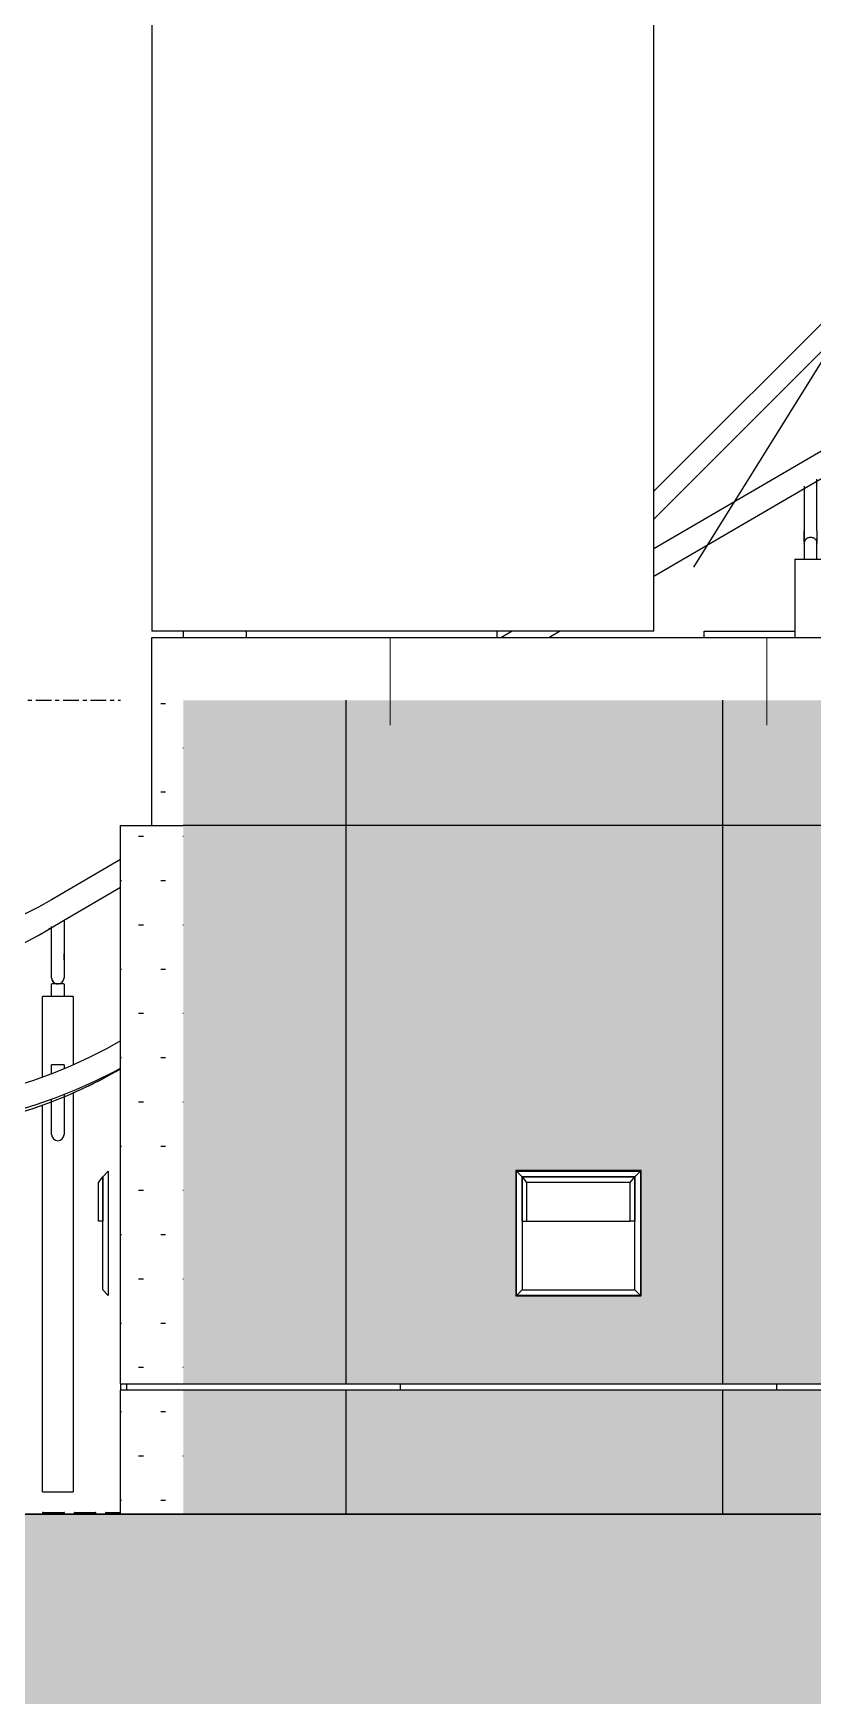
# Model space of a CAD drawing. Header units: millimetres. Extents: x 652937 to 1670132, y 1473552 to 2851037.
# Drawn here: x 815441 to 816684, y 1512933 to 1515584 of the extents above; entities that cross this region are included whole.
import ezdxf
from ezdxf.xclip import XClip

# ---------------------------------------------------------------- set-up
doc = ezdxf.new("R2010")
doc.units = ezdxf.units.MM
doc.header["$XCLIPFRAME"] = 0
for name, pattern in [('DPA_Hidden 100', [600, 400, -200]), ('TA_GL_005.00000', [13.75, 5, -1.25, 1.25, -1.25, 5]), ('XKITLINE00', [0]), ('XKITLINE02', [4, 2, -2])]:
    doc.linetypes.add(name, pattern=pattern)
doc.layers.get('Defpoints').update_dxf_attribs({"color": 255})
for name, color, linetype in [('000 - 0_HIDE_OBJ_FRAMING_DEF_SUB_1', 1, 'Continuous'), ('000 - 0_HIDE_OBJ_FRAMING_DEF_SUB_2', 1, 'Continuous'), ('000 - 0_SYM_DWG_GRIDLINE_MAIN_COLOR_251', 251, 'Continuous')]:
    doc.layers.add(name, color=color, linetype=linetype)
doc.layers.add('A-230-M_FLOOR', color=2, linetype='Continuous', lineweight=25)
doc.layers.add('Part', color=2, linetype='Continuous', lineweight=0)
doc.styles.add('TA', font='', dxfattribs={"height": 4.5})
doc.styles.get('TA').set_extended_font_data('Cordia New')
pattern_1 = [(0, (12873.17, 0), (35.282, 70.564), [7.823, -62.741])]
pattern_2 = [(90, (9540, 101150), (-600, 4e-14), [])]

# ---------------------------------------------------------------- blocks, each defined once
blk = doc.blocks.new('*U6164')
at = {"layer": '000 - 0_SYM_DWG_GRIDLINE_MAIN_COLOR_251', "linetype": 'ByBlock', "ltscale": 5}
blk.add_line((200, 0), (-30071, 0), dxfattribs=at)
at = {"style": 'TA', "flags": 1}
blk.add_attdef('LOCATION', (6, -6), '', height=4.5, rotation=270, dxfattribs=at)
blk = doc.blocks.new('W-1-PP18-ST_ENT3_REV02_20260413-044638_PP18_ENT3_ELE2-DIMS-2')
at = {"color": 6, "linetype": 'TA_GL_005.00000', "rotation": 180}
for p in [(-7244, 102450), (-7244, 100920)]:
    blk.add_blockref('*U6164', p, dxfattribs=at)
blk = doc.blocks.new('W-1-PP18-ST_ENT3_REV02_20260413-214324_PP18_ENT3_SE_ELE4-1')
at = {"layer": 'A-230-M_FLOOR', "color": 4, "lineweight": 9}
blk.add_lwpolyline([(-6490, 102450), (-6490, 105881), (-6890, 105881), (-6890, 102450)], dxfattribs=at)
at = {"layer": 'A-230-M_FLOOR', "color": 3, "lineweight": 9}
blk.add_lwpolyline([(-6890, 97770), (-6890, 102450), (4915, 102450), (4915, 103500), (20210, 103500)], dxfattribs=at)
blk = doc.blocks.new('*A40024526')
at = {"layer": 'Part', "linetype": 'XKITLINE00', "lineweight": 0}
blk.add_line((49.747408, -124.470099), (-20.905117, -124.470099), dxfattribs=at)
blk = doc.blocks.new('*A40104534')
at = {"layer": 'Part', "linetype": 'XKITLINE00', "lineweight": 0}
for p, q in [((-19.995338, -131.220099), (9.979665, -128.970099)), ((9.979665, -129.970099), (-19.995338, -132.220099)), ((-19.995338, -132.220099), (-19.995338, -131.220099))]:
    blk.add_line(p, q, dxfattribs=at)
at = {"layer": 'Part', "linetype": 'XKITLINE02', "lineweight": 0}
for p, q in [((9.980083, -128.970099), (-19.994919, -131.220099)), ((9.980083, -129.970099), (-19.994919, -132.220099)), ((-19.994919, -131.220099), (-19.995338, -131.220099)), ((-19.994919, -131.220099), (-19.994919, -132.220099))]:
    blk.add_line(p, q, dxfattribs=at)
blk = doc.blocks.new('*A40254549')
at = {"layer": 'Part', "linetype": 'XKITLINE02', "lineweight": 0}
for p, q in [((-20.905117, -130.763234), (-11.495101, -125.470099)), ((-18.812606, -127.595099), (-18.812268, -127.595099)), ((-17.312607, -127.595099), (-18.812606, -127.595099)), ((-18.812606, -127.595099), (-18.812606, -128.438849)), ((-20.312606, -128.438849), (-20.312268, -128.438849)), ((-18.812606, -128.438849), (-20.312606, -128.438849)), ((-20.312606, -128.438849), (-20.312606, -129.282599)), ((-18.812606, -128.438849), (-18.812268, -128.438849)), ((-20.312606, -129.282599), (-20.905117, -129.282599)), ((-20.312606, -129.282599), (-20.312268, -129.282599))]:
    blk.add_line(p, q, dxfattribs=at)
blk = doc.blocks.new('*A40854609')
at = {"layer": 'Part', "linetype": 'XKITLINE00', "lineweight": 0}
for p, q in [((-20.905117, -131.220099), (-20.894919, -131.220099)), ((-20.895338, -132.470021), (-20.895338, -131.220099)), ((-20.894919, -132.470021), (-20.894919, -131.220099)), ((-20.895338, -132.470021), (-19.995338, -132.470021)), ((-19.995338, -132.470021), (-19.995338, -133.220099)), ((-20.905117, -133.220099), (-19.995338, -133.220099))]:
    blk.add_line(p, q, dxfattribs=at)
at = {"layer": 'Part', "linetype": 'XKITLINE02', "lineweight": 0}
for p, q in [((-19.994919, -132.470021), (-19.995338, -132.470021)), ((-19.995338, -132.470021), (-19.994919, -132.470021)), ((-19.994919, -132.470021), (-19.994919, -133.220099)), ((-19.994919, -133.220099), (-19.995338, -133.220099))]:
    blk.add_line(p, q, dxfattribs=at)
blk = doc.blocks.new('*A40864610')
at = {"layer": 'Part', "linetype": 'XKITLINE00', "lineweight": 0}
for p, q in [((-19.995338, -133.470099), (-19.995338, -131.220099)), ((-19.995338, -131.220099), (-18.495338, -131.220099)), ((-18.495338, -133.470099), (-18.495338, -131.220099)), ((-18.494919, -133.470099), (-18.494919, -132.107474)), ((-18.495338, -133.470099), (-19.995338, -133.470099)), ((-18.494919, -133.470099), (-18.495338, -133.470099))]:
    blk.add_line(p, q, dxfattribs=at)
at = {"layer": 'Part', "linetype": 'XKITLINE02', "lineweight": 0}
for p, q in [((-19.994919, -133.470099), (-19.994919, -131.220099)), ((-18.495338, -131.220099), (-18.494919, -131.220099)), ((-18.494919, -132.107474), (-18.494919, -131.220099)), ((-18.495338, -133.470099), (-18.494919, -133.470099))]:
    blk.add_line(p, q, dxfattribs=at)
blk = doc.blocks.new('*A40874611')
at = {"layer": 'Part', "linetype": 'XKITLINE00', "lineweight": 0}
for p, q in [((-20.902952, -124.470099), (-20.902952, -108.220099)), ((-20.902702, -124.470099), (-20.902702, -108.220099))]:
    blk.add_line(p, q, dxfattribs=at)
at = {"layer": 'Part', "linetype": 'XKITLINE02', "lineweight": 0}
for p, q in [((-20.905117, -124.470099), (-20.902702, -124.470099)), ((-20.902952, -124.470099), (-20.905117, -124.470099)), ((-20.902702, -124.470099), (-20.902952, -124.470099))]:
    blk.add_line(p, q, dxfattribs=at)
blk = doc.blocks.new('W-1-PP18-ST_ENT3_REV02_20260413-214457_PP18_ENT3_SE_ELE4-2')
at = {"lineweight": 0, "xscale": 200, "yscale": 200, "zscale": 200}
for name in ['*A40874611', '*A40024526', '*A40254549', '*A40104534', '*A40854609', '*A40864610']:
    blk.add_blockref(name, (-2309.3778, 127344.0198), dxfattribs=at)
blk = doc.blocks.new('Entrance Portal Rugby shape_Rolling shutter800 Corner - Entrance Portal Rugby shape_Rolling shutter800 Corner-17485659-ENT 3 ELE-4 Sheet')
at = {"layer": '000 - 0_HIDE_OBJ_FRAMING_DEF_SUB_1'}
for p, q in [((174908.5, 105550), (174908.5, 102560)), ((175708.5, 102560), (175708.5, 105550)), ((174910.5, 102560), (174908.5, 102560)), ((175706.4, 102560), (174910.5, 102560)), ((175708.5, 102560), (175706.4, 102560))]:
    blk.add_line(p, q, dxfattribs=at)
blk = doc.blocks.new('DPA_LIGHTING_WALL MOUNT_WLL711_A - PASITO_Asymmetrical 150_x90_-23669884-ENT 3 ELE-4 Sheet')
at = {"layer": '000 - 0_HIDE_OBJ_FRAMING_DEF_SUB_1'}
for p, q in [((178088.5, 101700), (177888.5, 101700)), ((177888.5, 101700), (177888.5, 101500)), ((177889.5, 101501), (177889.5, 101699)), ((177898.5, 101690), (177889.5, 101699)), ((177889.5, 101699), (178087.5, 101699)), ((177898.5, 101690), (177898.5, 101510)), ((178078.5, 101690), (177898.5, 101690)), ((177898.5, 101690), (178078.5, 101690)), ((177898.5, 101690), (177905.6, 101681)), ((177898.5, 101619.5), (177898.5, 101690)), ((178070.6, 101681), (178078.5, 101690)), ((178087.5, 101699), (178078.5, 101690)), ((178078.5, 101510), (178078.5, 101690)), ((178078.5, 101690), (178078.5, 101619.5)), ((178087.5, 101699), (178087.5, 101501)), ((178088.5, 101500), (178088.5, 101700)), ((178070.6, 101681), (177905.6, 101681)), ((177905.6, 101681), (177905.6, 101619.4)), ((178070.6, 101619.4), (178070.6, 101681)), ((177898.5, 101619.5), (177905.6, 101619.4)), ((177905.6, 101619.4), (178070.6, 101619.4)), ((178078.5, 101619.5), (178070.6, 101619.4)), ((177889.5, 101501), (177898.5, 101510)), ((177898.5, 101510), (178078.5, 101510)), ((178087.5, 101501), (178078.5, 101510)), ((177888.5, 101500), (178088.5, 101500)), ((178087.5, 101501), (177889.5, 101501))]:
    blk.add_line(p, q, dxfattribs=at)
blk = doc.blocks.new('Railing - RL8A_Post _Mid_-20961174-ENT 3 ELE-4 Sheet')
at = {"layer": '000 - 0_HIDE_OBJ_FRAMING_DEF_SUB_1', "flags": 128}
blk.add_lwpolyline([(175948.4, 102709.9), (175948.4, 102710.6), (175948.4, 102711.3), (175948.4, 102712), (175948.4, 102712.8), (175948.4, 102713.5), (175948.4, 102714.3), (175948.4, 102715), (175948.4, 102715.8), (175948.4, 102716.6), (175948.4, 102717.4), (175948.4, 102718.2), (175948.4, 102719), (175948.4, 102719.8), (175948.4, 102720)], dxfattribs=at)
blk = doc.blocks.new('Railing - Railing-19040147-ENT 3 ELE-4 Sheet')
blk.add_blockref('Railing - RL8A_Post _Mid_-20961174-ENT 3 ELE-4 Sheet', (0, 0))
blk = doc.blocks.new('DPA_TYP_RL8_Handrail - RL8A_300Tx175R-21111468-ENT 3 ELE-4 Sheet')
at = {"layer": '000 - 0_HIDE_OBJ_FRAMING_DEF_SUB_1'}
for p, q in [((176810, 103334.2), (175708.4, 102691.6)), ((175708.4, 102647.6), (176829.1, 103301.4)), ((175482.7, 102560), (175465.6, 102550)), ((175541, 102550), (175558.2, 102560)), ((174858.5, 102195.8), (174748.6, 102131.7)), ((174767.7, 102098.9), (174858.5, 102151.8))]:
    blk.add_line(p, q, dxfattribs=at)
at = {"layer": '000 - 0_HIDE_OBJ_FRAMING_DEF_SUB_1', "flags": 128}
for points in [[(174748.6, 102131.7), (174727.6, 102120.1), (174706.2, 102109.2), (174684.4, 102099.3), (174662.1, 102090.2), (174639.6, 102082), (174616.7, 102074.7), (174593.6, 102068.4), (174570.2, 102062.9), (174546.6, 102058.5), (174522.9, 102054.9), (174499, 102052.3), (174475.1, 102050.7), (174451.1, 102050), (174446.2, 102050)], [(174858.5, 101906.6), (174837.3, 101894.8), (174808.3, 101880.2), (174778.8, 101866.7), (174748.7, 101854.4), (174718.2, 101843.3), (174687.2, 101833.5), (174655.9, 101824.9), (174653.5, 101824.3)], [(174653.5, 101785.2), (174658.6, 101786.4), (174691.4, 101795.1), (174723.9, 101805.1), (174756, 101816.5), (174787.5, 101829.1), (174818.6, 101843), (174849, 101858.1), (174858.5, 101863.2)]]:
    blk.add_lwpolyline(points, dxfattribs=at)
blk = doc.blocks.new('Railing - RL10_Post _Mid_-20894883-ENT 3 ELE-4 Sheet')
at = {"layer": '000 - 0_HIDE_OBJ_FRAMING_DEF_SUB_1'}
for p, q in [((175948.5, 102708), (175948.5, 102720)), ((175968.5, 102720), (175968.5, 102708))]:
    blk.add_line(p, q, dxfattribs=at)
at = {"layer": '000 - 0_HIDE_OBJ_FRAMING_DEF_SUB_1', "flags": 128}
for points in [[(175948.5, 102700), (175948.5, 102701.5), (175948.5, 102703), (175948.5, 102704.6), (175948.5, 102706.1), (175948.5, 102707.6)], [(175968.5, 102708), (175968.5, 102706.5), (175968.5, 102705), (175968.5, 102703.5), (175968.5, 102701.9), (175968.5, 102700.5)], [(175968.5, 102700), (175968.5, 102701.5), (175968.5, 102703), (175968.5, 102704.6), (175968.5, 102706.1), (175968.5, 102707.6)]]:
    blk.add_lwpolyline(points, dxfattribs=at)
blk = doc.blocks.new('Railing - RL10_Post_Start-End_-20894885-ENT 3 ELE-4 Sheet')
at = {"layer": '000 - 0_HIDE_OBJ_FRAMING_DEF_SUB_1'}
for p, q in [((174748.5, 102045.5), (174748.5, 102089.3)), ((174768.5, 102099.3), (174768.5, 102045.5)), ((174748.5, 101977.5), (174748.5, 101997.5)), ((174758.5, 101997.5), (174748.7, 101997.5)), ((174754.1, 101998.5), (174754.5, 101998.3)), ((174768.2, 101997.5), (174758.5, 101997.5)), ((174768.5, 101997.5), (174768.5, 101977.5)), ((174734.2, 101850), (174734.2, 101977.5)), ((174782.8, 101977.5), (174734.2, 101977.5)), ((174782.8, 101977.5), (174782.8, 101869.9)), ((174748.5, 101855.5), (174748.5, 101868.5)), ((174768.5, 101868.5), (174748.5, 101868.5)), ((174768.5, 101868.5), (174768.5, 101863.3)), ((174768.5, 101822.3), (174768.5, 101795.5)), ((174782.8, 101824.4), (174782.8, 101187.5)), ((174734.2, 101187.5), (174734.2, 101804.7)), ((174748.5, 101795.5), (174748.5, 101814.6)), ((174734.2, 101187.5), (174782.8, 101187.5))]:
    blk.add_line(p, q, dxfattribs=at)
at = {"layer": '000 - 0_HIDE_OBJ_FRAMING_DEF_SUB_1', "flags": 128}
for points in [[(174748.5, 102007.5), (174748.5, 102007.6), (174748.5, 102007.8), (174748.5, 102008), (174748.5, 102008.3), (174748.5, 102008.6), (174748.5, 102009), (174748.5, 102009.4), (174748.5, 102009.9), (174748.5, 102010.5), (174748.5, 102011.1), (174748.5, 102011.8), (174748.5, 102012.5), (174748.5, 102013.3), (174748.5, 102014.1), (174748.5, 102015), (174748.5, 102016), (174748.5, 102016.9), (174748.5, 102018), (174748.5, 102019), (174748.5, 102020.1), (174748.5, 102021.3), (174748.5, 102022.5), (174748.5, 102023.7), (174748.5, 102025), (174748.5, 102026.3), (174748.5, 102027.6), (174748.5, 102028.9), (174748.5, 102030.3), (174748.5, 102031.7), (174748.5, 102033.2), (174748.5, 102034.6), (174748.5, 102036.1), (174748.5, 102037.5), (174748.5, 102039), (174748.5, 102040.5), (174748.5, 102042.1), (174748.5, 102043.6), (174748.5, 102045.1), (174748.5, 102045.5)], [(174768.5, 102045.5), (174768.5, 102044), (174768.5, 102042.5), (174768.5, 102041), (174768.5, 102039.4), (174768.5, 102038), (174768.5, 102036.5), (174768.5, 102035), (174768.5, 102033.5), (174768.5, 102032.1), (174768.5, 102030.7), (174768.5, 102029.3), (174768.5, 102028), (174768.5, 102026.6), (174768.5, 102025.3), (174768.5, 102024), (174768.5, 102022.8), (174768.5, 102021.6), (174768.5, 102020.4), (174768.5, 102019.3), (174768.5, 102018.2), (174768.5, 102017.2), (174768.5, 102016.2), (174768.5, 102015.3), (174768.5, 102014.4), (174768.5, 102013.5), (174768.5, 102012.7), (174768.5, 102012), (174768.5, 102011.3), (174768.5, 102010.7), (174768.5, 102010.1), (174768.5, 102009.6), (174768.5, 102009.1), (174768.5, 102008.7), (174768.5, 102008.3), (174768.5, 102008.1), (174768.5, 102007.8), (174768.5, 102007.7), (174768.5, 102007.5)], [(174768.5, 102036.1), (174768.5, 102037.5), (174768.5, 102039), (174768.5, 102040.5), (174768.5, 102042.1), (174768.5, 102043.6), (174768.5, 102045.1), (174768.5, 102045.5)], [(174749.1, 102004), (174749.3, 102003.6), (174749.4, 102003.2), (174749.6, 102002.9), (174749.8, 102002.5), (174750, 102002.2), (174750.2, 102001.9), (174750.4, 102001.5), (174750.7, 102001.2), (174750.9, 102000.9)], [(174756, 101997.8), (174756.4, 101997.7), (174756.8, 101997.6), (174757.2, 101997.6), (174757.6, 101997.5)], [(174759.6, 101997.6), (174760, 101997.6), (174760.3, 101997.7), (174760.7, 101997.8)], [(174748.5, 101757.5), (174748.5, 101757.6), (174748.5, 101757.8), (174748.5, 101758), (174748.5, 101758.3), (174748.5, 101758.6), (174748.5, 101759), (174748.5, 101759.4), (174748.5, 101759.9), (174748.5, 101760.5), (174748.5, 101761.1), (174748.5, 101761.8), (174748.5, 101762.5), (174748.5, 101763.3), (174748.5, 101764.1), (174748.5, 101765), (174748.5, 101766), (174748.5, 101766.9), (174748.5, 101768), (174748.5, 101769), (174748.5, 101770.1), (174748.5, 101771.3), (174748.5, 101772.5), (174748.5, 101773.7), (174748.5, 101775), (174748.5, 101776.3), (174748.5, 101777.6), (174748.5, 101778.9), (174748.5, 101780.3), (174748.5, 101781.7), (174748.5, 101783.2), (174748.5, 101784.6), (174748.5, 101786.1), (174748.5, 101787.5), (174748.5, 101789), (174748.5, 101790.5), (174748.5, 101792.1), (174748.5, 101793.6), (174748.5, 101795.1), (174748.5, 101795.5)], [(174768.5, 101795.5), (174768.5, 101794), (174768.5, 101792.5), (174768.5, 101791), (174768.5, 101789.4), (174768.5, 101788), (174768.5, 101786.5), (174768.5, 101785), (174768.5, 101783.5), (174768.5, 101782.1), (174768.5, 101780.7), (174768.5, 101779.3), (174768.5, 101778), (174768.5, 101776.6), (174768.5, 101775.3), (174768.5, 101774), (174768.5, 101772.8), (174768.5, 101771.6), (174768.5, 101770.4), (174768.5, 101769.3), (174768.5, 101768.2), (174768.5, 101767.2), (174768.5, 101766.2), (174768.5, 101765.3), (174768.5, 101764.4), (174768.5, 101763.5), (174768.5, 101762.7), (174768.5, 101762), (174768.5, 101761.3), (174768.5, 101760.7), (174768.5, 101760.1), (174768.5, 101759.6), (174768.5, 101759.1), (174768.5, 101758.7), (174768.5, 101758.3), (174768.5, 101758.1), (174768.5, 101757.8), (174768.5, 101757.7), (174768.5, 101757.5)]]:
    blk.add_lwpolyline(points, dxfattribs=at)
at = {"layer": '000 - 0_HIDE_OBJ_FRAMING_DEF_SUB_1'}
for centre in [(174758.5, 102007.5), (174758.5, 101757.5)]:
    blk.add_arc(centre, 10, 180, 0, dxfattribs=at)
blk = doc.blocks.new('Railing - Railing-21262795-ENT 3 ELE-4 Sheet')
for name in ['Railing - RL10_Post _Mid_-20894883-ENT 3 ELE-4 Sheet', 'Railing - RL10_Post_Start-End_-20894885-ENT 3 ELE-4 Sheet']:
    blk.add_blockref(name, (0, 0))
blk = doc.blocks.new('DPA_TYP_RL10_Handrail - RL10_300Tx175R-21111166-ENT 3 ELE-4 Sheet')
at = {"layer": '000 - 0_HIDE_OBJ_FRAMING_DEF_SUB_1'}
for p, q in [((174745, 102085.6), (174767.7, 102098.9)), ((174856.2, 101861.1), (174858.5, 101862.4)), ((174782.8, 101823.8), (174799.5, 101831.3)), ((174730, 101803), (174734.2, 101804.5))]:
    blk.add_line(p, q, dxfattribs=at)
at = {"layer": '000 - 0_HIDE_OBJ_FRAMING_DEF_SUB_1', "flags": 128}
for points in [[(174638.4, 102035.5), (174640.4, 102036.1), (174658.3, 102042.5), (174676, 102049.5), (174693.3, 102057.3), (174710.4, 102065.7), (174727.1, 102074.9), (174743.4, 102084.6), (174745, 102085.6)], [(174688, 102054.9), (174693.3, 102057.3), (174710.4, 102065.7), (174727.1, 102074.9), (174743.4, 102084.6), (174745, 102085.6)], [(174653.5, 101780.9), (174662.9, 101783), (174691.2, 101790.5), (174719.1, 101799.2), (174746.7, 101808.9), (174773.9, 101819.8), (174800.7, 101831.7), (174826.9, 101844.7), (174852.6, 101858.8), (174858.5, 101862.3)], [(174805.6, 101834.3), (174825.6, 101844.2), (174851.1, 101858.2), (174856.2, 101861.1)], [(174653.5, 101780.8), (174662.6, 101782.9), (174690.7, 101790.3), (174718.5, 101798.9), (174724.7, 101801.1)]]:
    blk.add_lwpolyline(points, dxfattribs=at)
at = {"layer": '000 - 0_HIDE_OBJ_FRAMING_DEF_SUB_1'}
blk.add_open_spline([(174745, 102085.6), (174745, 102085.6), (174744.8, 102086), (174744.4, 102086.6)], degree=3, dxfattribs=at)
blk = doc.blocks.new('Railing - RL8A_Post _Mid_-V179-ENT 3 ELE-4 Sheet')
at = {"layer": '000 - 0_HIDE_OBJ_FRAMING_DEF_SUB_1'}
for p, q in [((175948.4, 102791.1), (175948.4, 102720)), ((175968.4, 102720), (175968.4, 102802.7)), ((175948.4, 102700), (175948.4, 102675)), ((175968.4, 102675), (175968.4, 102700)), ((175933.4, 102675), (175933.4, 102550)), ((175933.4, 102675), (175958.4, 102675)), ((175958.4, 102675), (175983.4, 102675)), ((175983.4, 102550), (175983.4, 102675))]:
    blk.add_line(p, q, dxfattribs=at)
at = {"layer": '000 - 0_HIDE_OBJ_FRAMING_DEF_SUB_1', "flags": 128}
for points in [[(175948.4, 102702.6), (175948.4, 102703.1), (175948.4, 102703.5), (175948.4, 102704), (175948.4, 102704.4), (175948.4, 102705), (175948.4, 102705.5), (175948.4, 102706.1), (175948.4, 102706.7), (175948.4, 102707.3), (175948.4, 102707.9), (175948.4, 102708.5), (175948.4, 102709.2), (175948.4, 102709.9), (175948.4, 102710.6), (175948.4, 102711.3), (175948.4, 102712), (175948.4, 102712.8), (175948.4, 102713.5), (175948.4, 102714.3), (175948.4, 102715), (175948.4, 102715.8), (175948.4, 102716.6), (175948.4, 102717.4), (175948.4, 102718.2), (175948.4, 102719), (175948.4, 102719.8), (175948.4, 102720)], [(175968.4, 102720), (175968.4, 102719.2), (175968.4, 102718.4), (175968.4, 102717.6), (175968.4, 102716.8), (175968.4, 102716), (175968.4, 102715.2), (175968.4, 102714.5), (175968.4, 102713.7), (175968.4, 102713), (175968.4, 102712.2), (175968.4, 102711.5), (175968.4, 102710.8), (175968.4, 102710.1), (175968.4, 102709.4), (175968.4, 102708.7), (175968.4, 102708.1), (175968.4, 102707.4), (175968.4, 102706.8), (175968.4, 102706.2), (175968.4, 102705.7), (175968.4, 102705.1), (175968.4, 102704.6), (175968.4, 102704.1), (175968.4, 102703.6), (175968.4, 102703.2), (175968.4, 102702.8)]]:
    blk.add_lwpolyline(points, dxfattribs=at)
at = {"layer": '000 - 0_HIDE_OBJ_FRAMING_DEF_SUB_1'}
blk.add_open_spline([(175948.4, 102700), (175948.4, 102700.9), (175948.6, 102702.2), (175949.2, 102703.8), (175949.7, 102704.8), (175950.1, 102705.6), (175950.6, 102706.3), (175951.2, 102706.9), (175951.9, 102707.5), (175952.5, 102708.1), (175953.4, 102708.7), (175954.6, 102709.3), (175956.3, 102709.8), (175958.4, 102710.1), (175960.6, 102709.8), (175962.3, 102709.3), (175963.5, 102708.7), (175964.4, 102708.1), (175965, 102707.5), (175965.7, 102706.9), (175966.4, 102706.1), (175967, 102705.2), (175967.4, 102704.4), (175967.8, 102703.6), (175968.3, 102702.2), (175968.4, 102700.9), (175968.4, 102700)], degree=3, knots=[0, 0, 0, 0, 0.083333, 0.125, 0.166667, 0.1875, 0.208333, 0.25, 0.270833, 0.291667, 0.333333, 0.375, 0.416667, 0.5, 0.583333, 0.625, 0.666667, 0.708333, 0.729167, 0.75, 0.791667, 0.833333, 0.854167, 0.875, 0.916667, 1, 1, 1, 1], dxfattribs=at)
blk = doc.blocks.new('Railing - Railing-22272601-ENT 3 ELE-4 Sheet')
at = {"layer": '000 - 0_HIDE_OBJ_FRAMING_DEF_SUB_2'}
blk.add_blockref('Railing - RL8A_Post _Mid_-V179-ENT 3 ELE-4 Sheet', (0, 0), dxfattribs=at)
blk = doc.blocks.new('Enrance Curtain Wall Panel End Ent2 - Enrance Curtain Wall Panel End Ent2-22327243-ENT 3 ELE-4 Sheet')
at = {"layer": '000 - 0_HIDE_OBJ_FRAMING_DEF_SUB_1'}
blk.add_line((174958.5, 102560), (174958.5, 102550), dxfattribs=at)
blk = doc.blocks.new('Generic Models 8 - Generic Models 6-22327473-ENT 3 ELE-4 Sheet')
at = {"layer": '000 - 0_HIDE_OBJ_FRAMING_DEF_SUB_1'}
h = blk.add_hatch(dxfattribs=at)
h.set_pattern_fill('FP_22', color=256, style=0, pattern_type=2)
h.set_pattern_definition([(45, (132398.4, 124030.8), (660.511, 1761.362), [11676.29, -1556.84, 3892.1, -778.42]), (45, (132855.3, 125038.1), (-1282.492, 181.64), [2335.26, -256.88, 4670.516, -583.815]), (45, (132205.77, 124773.86), (2493.428, 3230.9986), [6227.355, -1089.787, 3113.68, -778.42])])
h.paths.add_polyline_path([(177217.8, 102550), (177308.5, 102550), (177308.5, 102552), (177316.6, 102552), (177316.8, 102555), (177350.4, 102555), (177350.4, 102552), (177366.6, 102553), (177366.6, 102555), (177400.4, 102555), (177400.4, 102552), (177416.6, 102553), (177416.6, 102555), (177450.4, 102555), (177451.3, 102552), (177466.6, 102552), (177467.4, 102555), (177500.4, 102555), (177500.4, 102552), (177516.6, 102553), (177516.6, 102555), (177550.4, 102555), (177550.8, 102552), (177566.6, 102553), (177566.9, 102555), (177600.4, 102555), (177600.4, 102552), (177608.5, 102552), (177608.5, 102550), (177613.5, 102550), (177613.5, 102560), (177563.5, 102560), (177563.5, 103162.3), (177553.3, 103162), (177238, 103161.3), (177217.8, 103159.5), (177217.8, 102695.6)])
h.paths.add_polyline_path([(175541, 102550), (175788.5, 102550), (175788.5, 102560), (175933.4, 102560), (175934.3, 102675), (175948.4, 102675.1), (175948.4, 102787.7), (175708.5, 102647.7), (175707.6, 102560), (175558.2, 102560)])
h.paths.add_polyline_path([(176986, 102550), (176986, 102560), (177083.4, 102560), (177082.8, 103137.9), (177076.1, 103135.8), (177023.1, 103116.4), (176946.2, 103080.3), (176945.6, 103079.9), (176037.2, 102550), (176972.5, 102550)])
h.paths.add_polyline_path([(177134.4, 102560), (177169.2, 102560), (177169.2, 103154.5), (177138.6, 103150.6), (177133.4, 103148.4), (177133.4, 102560)])
h.paths.add_polyline_path([(175983.4, 102562.7), (176988.5, 103147.6), (177004.6, 103154.7), (177054, 103173.7), (177083.4, 103184.2), (177084.3, 103300), (177098.4, 103300), (177097.3, 103398.6), (177057.5, 103391.1), (176976, 103368), (176911, 103341.6), (176823.9, 103298.4), (175968.4, 102799.3), (175968.6, 102675), (175983.4, 102675), (175983.4, 102615.5)])
h.paths.add_polyline_path([(175708.5, 102691.7), (176873.9, 103370.2), (176899.2, 103383.2), (176966.9, 103411.1), (177029.9, 103429.5), (177050.9, 103434.2), (177119.9, 103445.6), (177212.2, 103450), (177563.5, 103450.7), (177563.5, 103850), (175708.5, 103850), (175708.5, 102695.6)])
h.paths.add_polyline_path([(177133.4, 103192.9), (177156.1, 103196.1), (177169.2, 103197.5), (177169.2, 103290), (177183.7, 103290), (177183.7, 103310), (177203.2, 103310), (177203.7, 103290), (177217.8, 103290), (177218.1, 103200), (177560.7, 103200.9), (177563.5, 103202.1), (177562.6, 103410.3), (177558.5, 103412), (177230.7, 103411.6), (177203.5, 103409.5), (177203.1, 103317.4), (177200.5, 103312.9), (177196, 103310.3), (177188.5, 103311.3), (177185.8, 103314.2), (177183.5, 103322.5), (177183.5, 103408.4), (177121.9, 103402.6), (177118.4, 103400.8), (177118.4, 103300), (177133.4, 103300), (177133.4, 103193.2)])
h.paths.add_polyline_path([(177563.5, 103411), (177563.4, 103411.1), (177563.4, 103411)])
blk = doc.blocks.new('DPA_LIGHTING_WALL MOUNT_WLL711_A - PASITO_Asymmetrical 150_x90_-V182-ENT 3 ELE-4 Sheet')
at = {"layer": '000 - 0_HIDE_OBJ_FRAMING_DEF_SUB_1'}
for p, q in [((174823.2, 101681), (174830.5, 101690)), ((174838.5, 101699), (174830.5, 101690)), ((174830.5, 101510), (174830.5, 101690)), ((174830.5, 101690), (174830.5, 101619.5)), ((174838.5, 101699), (174838.5, 101501)), ((174823.2, 101619.4), (174823.2, 101681)), ((174830.5, 101619.5), (174823.2, 101619.4)), ((174838.5, 101501), (174830.5, 101510))]:
    blk.add_line(p, q, dxfattribs=at)
blk = doc.blocks.new('DPA_GM_Tactile Tile Line Base - Decision Tactile-19072529-ENT 3 ELE-4 Sheet')
at = {"layer": '000 - 0_HIDE_OBJ_FRAMING_DEF_SUB_1'}
for p, q in [((174426.8, 101152), (174726.8, 101152)), ((174726.8, 101152), (174726.8, 101150)), ((174726.8, 101152), (174858.5, 101152)), ((174726.8, 101150), (174726.8, 101152)), ((174734.3, 101155), (174734.3, 101152)), ((174734.9, 101155), (174734.3, 101155)), ((174734.3, 101155), (174734.9, 101155)), ((174734.3, 101155), (174734.3, 101152)), ((174734.9, 101155), (174734.3, 101155)), ((174734.3, 101155), (174734.9, 101155)), ((174734.3, 101155), (174734.3, 101152)), ((174734.9, 101155), (174734.3, 101155)), ((174734.3, 101155), (174751.8, 101155)), ((174734.3, 101155), (174734.3, 101152)), ((174734.9, 101155), (174734.3, 101155)), ((174734.3, 101155), (174734.9, 101155)), ((174734.3, 101155), (174734.3, 101152)), ((174734.9, 101155), (174734.3, 101155)), ((174734.3, 101155), (174734.9, 101155)), ((174734.3, 101155), (174734.3, 101152)), ((174734.9, 101155), (174734.3, 101155)), ((174734.3, 101155), (174734.9, 101155)), ((174751.8, 101155), (174769.3, 101155)), ((174769.3, 101155), (174768.7, 101155)), ((174768.7, 101155), (174769.3, 101155)), ((174769.3, 101155), (174768.7, 101155)), ((174768.7, 101155), (174769.3, 101155)), ((174769.3, 101155), (174768.7, 101155)), ((174769.3, 101155), (174768.7, 101155)), ((174768.7, 101155), (174769.3, 101155)), ((174769.3, 101155), (174768.7, 101155)), ((174768.7, 101155), (174769.3, 101155)), ((174769.3, 101155), (174768.7, 101155)), ((174768.7, 101155), (174769.3, 101155)), ((174769.3, 101152), (174769.3, 101155)), ((174769.3, 101152), (174769.3, 101155)), ((174769.3, 101152), (174769.3, 101155)), ((174769.3, 101152), (174769.3, 101155)), ((174769.3, 101152), (174769.3, 101155)), ((174769.3, 101152), (174769.3, 101155)), ((174784.3, 101155), (174784.3, 101152)), ((174784.9, 101155), (174784.3, 101155)), ((174784.3, 101155), (174784.9, 101155)), ((174784.3, 101155), (174784.3, 101152)), ((174784.9, 101155), (174784.3, 101155)), ((174784.3, 101155), (174784.9, 101155)), ((174784.3, 101155), (174784.3, 101152)), ((174784.9, 101155), (174784.3, 101155)), ((174784.3, 101155), (174801.8, 101155)), ((174784.3, 101155), (174784.3, 101152)), ((174784.9, 101155), (174784.3, 101155)), ((174784.3, 101155), (174784.9, 101155)), ((174784.3, 101155), (174784.3, 101152)), ((174784.9, 101155), (174784.3, 101155)), ((174784.3, 101155), (174784.9, 101155)), ((174784.3, 101155), (174784.3, 101152)), ((174784.9, 101155), (174784.3, 101155)), ((174784.3, 101155), (174784.9, 101155)), ((174801.8, 101155), (174819.3, 101155)), ((174819.3, 101155), (174818.7, 101155)), ((174818.7, 101155), (174819.3, 101155)), ((174819.3, 101155), (174818.7, 101155)), ((174818.7, 101155), (174819.3, 101155)), ((174819.3, 101155), (174818.7, 101155)), ((174819.3, 101155), (174818.7, 101155)), ((174818.7, 101155), (174819.3, 101155)), ((174819.3, 101155), (174818.7, 101155)), ((174818.7, 101155), (174819.3, 101155)), ((174819.3, 101155), (174818.7, 101155)), ((174818.7, 101155), (174819.3, 101155)), ((174819.3, 101152), (174819.3, 101155)), ((174819.3, 101152), (174819.3, 101155)), ((174819.3, 101152), (174819.3, 101155)), ((174819.3, 101152), (174819.3, 101155)), ((174819.3, 101152), (174819.3, 101155)), ((174819.3, 101152), (174819.3, 101155)), ((174834.3, 101155), (174834.3, 101152)), ((174834.9, 101155), (174834.3, 101155)), ((174834.3, 101155), (174834.9, 101155)), ((174834.3, 101155), (174834.3, 101152)), ((174834.9, 101155), (174834.3, 101155)), ((174834.3, 101155), (174834.9, 101155)), ((174834.3, 101155), (174834.3, 101152)), ((174834.9, 101155), (174834.3, 101155)), ((174834.3, 101155), (174851.8, 101155)), ((174834.3, 101155), (174834.3, 101152)), ((174834.9, 101155), (174834.3, 101155)), ((174834.3, 101155), (174834.9, 101155)), ((174834.3, 101155), (174834.3, 101152)), ((174834.9, 101155), (174834.3, 101155)), ((174834.3, 101155), (174834.9, 101155)), ((174834.3, 101155), (174834.3, 101152)), ((174834.9, 101155), (174834.3, 101155)), ((174834.3, 101155), (174834.9, 101155)), ((174851.8, 101155), (174858.5, 101155))]:
    blk.add_line(p, q, dxfattribs=at)
blk = doc.blocks.new('DPA_Flood board Plan_Plate - DPA_Flood board Plan_Plate-V191-ENT 3 ELE-4 Sheet')
at = {"layer": '000 - 0_HIDE_OBJ_FRAMING_DEF_SUB_1'}
for p, q in [((175788.5, 102560), (175933.4, 102560)), ((175788.5, 102550), (175788.5, 102560))]:
    blk.add_line(p, q, dxfattribs=at)
blk = doc.blocks.new('C-1-PP18-AR-2341-02-C_20260414-001432_PP18_ENT3_EX_ELE4')
at = {"layer": '000 - 0_HIDE_OBJ_FRAMING_DEF_SUB_1'}
blk.add_blockref('DPA_LIGHTING_WALL MOUNT_WLL711_A - PASITO_Asymmetrical 150_x90_-V182-ENT 3 ELE-4 Sheet', (-181948.5, 0), dxfattribs=at)
blk.add_wipeout([(11126.3, 102550), (11126.3, 103400), (9826.3, 103400), (9826.3, 102550), (9476.3, 102550), (9476.3, 105550), (-7090, 105550), (-7090, 101150), (20260, 101150), (20260, 102550)])
h = blk.add_hatch(dxfattribs=at)
h.set_pattern_fill('FP_6', color=256, style=0, pattern_type=2)
h.set_pattern_definition(pattern_1)
h.paths.add_polyline_path([(-6990, 102250), (-6990, 102450), (-7040, 102450), (-7040, 102250)])
h = blk.add_hatch(dxfattribs=at)
h.set_pattern_fill('FP_6', color=256, style=0, pattern_type=2)
h.set_pattern_definition(pattern_1)
h.paths.add_polyline_path([(9397.5, 102250), (9626.3, 102250), (9626.3, 102450), (-6990, 102450), (-6990, 102250), (9053.3, 102250)])
h = blk.add_hatch(dxfattribs=at)
h.set_pattern_fill('FP_14', color=256, style=0, pattern_type=2)
h.set_pattern_definition(pattern_2)
h.paths.add_polyline_path([(9397.5, 102250), (9626.3, 102250), (9626.3, 102450), (-6990, 102450), (-6990, 102250), (9053.3, 102250)])
h = blk.add_hatch(dxfattribs=at)
h.set_pattern_fill('FP_6', color=256, style=0, pattern_type=2)
h.set_pattern_definition(pattern_1)
h.paths.add_polyline_path([(-6998.6, 101150), (-6990, 101150), (-6990, 101350), (-7090, 101350), (-7090, 101150), (-7041.6, 101150)])
h.paths.add_polyline_path([(-7090, 101360), (-6990, 101360), (-6990, 102250), (-7090, 102250), (-7090, 101414.2)])
h = blk.add_hatch(dxfattribs=at)
h.set_pattern_fill('FP_6', color=256, style=0, pattern_type=2)
h.set_pattern_definition(pattern_1)
h.paths.add_polyline_path([(-6990, 101150), (2217.1, 101150), (2217.1, 101220), (2357.1, 101220), (2357.1, 101150), (9676.3, 101150), (9676.3, 101350), (-6990, 101350), (-6990, 101173.9)])
h.paths.add_polyline_path([(3544.9, 101360), (9676.3, 101360), (9676.3, 102250), (-6990, 102250), (-6990, 101360), (3372.7, 101360)])
h.paths.add_polyline_path([(1940, 101500), (1940, 101700), (2140, 101700), (2140, 101500)])
h.paths.add_polyline_path([(7940, 101500), (7940, 101700), (8140, 101700), (8140, 101500), (8020.4, 101500)])
h.paths.add_polyline_path([(-860, 101500), (-1060, 101500), (-1060, 101700), (-860, 101700), (-860, 101574.3)])
h.paths.add_polyline_path([(-3860, 101500), (-4060, 101500), (-4060, 101700), (-3860, 101700), (-3860, 101527.1)])
h.paths.add_polyline_path([(5094.1, 101500), (4940, 101500), (4940, 101700), (5140, 101700), (5140, 101500)])
h.paths.add_polyline_path([(-6439.1, 101500), (-6460, 101500), (-6460, 101700), (-6260, 101700), (-6260, 101500)])
h = blk.add_hatch(dxfattribs=at)
h.set_pattern_fill('FP_14', color=256, style=0, pattern_type=2)
h.set_pattern_definition(pattern_2)
h.paths.add_polyline_path([(-6990, 101150), (2217.1, 101150), (2217.1, 101220), (2357.1, 101220), (2357.1, 101150), (9676.3, 101150), (9676.3, 101350), (-6990, 101350), (-6990, 101173.9)])
h.paths.add_polyline_path([(3544.9, 101360), (9676.3, 101360), (9676.3, 102250), (-6990, 102250), (-6990, 101360), (3372.7, 101360)])
h.paths.add_polyline_path([(1940, 101500), (1940, 101700), (2140, 101700), (2140, 101500)])
h.paths.add_polyline_path([(7940, 101500), (7940, 101700), (8140, 101700), (8140, 101500), (8020.4, 101500)])
h.paths.add_polyline_path([(-860, 101500), (-1060, 101500), (-1060, 101700), (-860, 101700), (-860, 101574.3)])
h.paths.add_polyline_path([(-3860, 101500), (-4060, 101500), (-4060, 101700), (-3860, 101700), (-3860, 101527.1)])
h.paths.add_polyline_path([(5094.1, 101500), (4940, 101500), (4940, 101700), (5140, 101700), (5140, 101500)])
h.paths.add_polyline_path([(-6439.1, 101500), (-6460, 101500), (-6460, 101700), (-6260, 101700), (-6260, 101500)])
h = blk.add_hatch(dxfattribs=at)
h.set_pattern_fill('FP_7', color=256, style=0, pattern_type=2)
h.set_pattern_definition([(90, (-7040, 101150), (-600, 4e-14), [])])
h.paths.add_polyline_path([(-6990, 101350), (-6990, 101360), (-7080, 101360), (-7080, 101350), (-7041.6, 101350)])
h = blk.add_hatch(dxfattribs=at)
h.set_pattern_fill('FP_15', color=256, style=0, pattern_type=2)
h.set_pattern_definition([(90, (9626.3, 101150), (-600, 4e-14), [])])
h.paths.add_polyline_path([(9666.3, 101350), (9666.3, 101360), (-6990, 101360), (-6990, 101350), (9397.5, 101350)])
at = {"layer": '000 - 0_HIDE_OBJ_FRAMING_DEF_SUB_1', "linetype": 'DPA_Hidden 100', "lineweight": 25}
blk.add_line((-4382, 105550), (-6240, 102560), dxfattribs=at)
at = {"layer": '000 - 0_HIDE_OBJ_FRAMING_DEF_SUB_1'}
for p, q in [((-7040, 102550), (9626.3, 102550)), ((-7040, 102450), (-7040, 102550)), ((-6890, 102560), (-6890, 102550)), ((-6490, 102560), (-6490, 102550)), ((-7040, 102250), (-7040, 102450)), ((-7090, 101360), (-7090, 102250)), ((-7090, 102250), (-6990, 102250)), ((9676.3, 102250), (-6990, 102250)), ((-7090, 101360), (9676.3, 101360)), ((-7090, 101360), (-7090, 101350)), ((-7090, 101150), (-7090, 101350)), ((9676.3, 101350), (-7090, 101350)), ((-7080, 101350), (-7080, 101360))]:
    blk.add_line(p, q, dxfattribs=at)
at = {"layer": '000 - 0_HIDE_OBJ_FRAMING_DEF_SUB_1', "lineweight": 9}
for p, q in [((-6660, 102410), (-6660, 102550)), ((-6060, 102410), (-6060, 102550))]:
    blk.add_line(p, q, dxfattribs=at)
at = {"layer": '000 - 0_HIDE_OBJ_FRAMING_DEF_SUB_1'}
for name, p in [('Entrance Portal Rugby shape_Rolling shutter800 Corner - Entrance Portal Rugby shape_Rolling shutter800 Corner-17485659-ENT 3 ELE-4 Sheet', (-181948.5, 0)), ('Generic Models 8 - Generic Models 6-22327473-ENT 3 ELE-4 Sheet', (-181948.5, 0)), ('DPA_TYP_RL8_Handrail - RL8A_300Tx175R-21111468-ENT 3 ELE-4 Sheet', (-181948.5, 0)), ('DPA_TYP_RL10_Handrail - RL10_300Tx175R-21111166-ENT 3 ELE-4 Sheet', (-181948.5, 0)), ('Railing - Railing-22272601-ENT 3 ELE-4 Sheet', (-181948.5, 0)), ('Railing - Railing-21262795-ENT 3 ELE-4 Sheet', (-181948.5, 0)), ('Railing - Railing-19040147-ENT 3 ELE-4 Sheet', (-181948.5, 0)), ('Enrance Curtain Wall Panel End Ent2 - Enrance Curtain Wall Panel End Ent2-22327243-ENT 3 ELE-4 Sheet', (-181948.5, 0)), ('DPA_Flood board Plan_Plate - DPA_Flood board Plan_Plate-V191-ENT 3 ELE-4 Sheet', (-181948.5, 0)), ('DPA_LIGHTING_WALL MOUNT_WLL711_A - PASITO_Asymmetrical 150_x90_-23669884-ENT 3 ELE-4 Sheet', (-184348.5, 0)), ('DPA_GM_Tactile Tile Line Base - Decision Tactile-19072529-ENT 3 ELE-4 Sheet', (-181948.5, 0))]:
    blk.add_blockref(name, p, dxfattribs=at)
blk = doc.blocks.new('*U7590')
at = {"layer": 'Defpoints'}
blk.add_lwpolyline([(250, -500), (30228, -500), (30228, 0), (29978, 0), (29978, 230), (500, 230), (500, 0), (250, 0)], close=True, dxfattribs=at)
blk.add_wipeout([(250, -500), (30228, -500), (30228, 0), (29978, 0), (29978, 230), (500, 230), (500, 0), (250, 0)])
h = blk.add_hatch()
h.set_pattern_fill('EARTH', color=256, scale=50, angle=45)
h.paths.add_polyline_path([(250, -500), (30228, -500), (30228, 0), (29978, 0), (29978, 230), (500, 230), (500, 0), (250, 0)])
at = {"color": 6}
blk.add_lwpolyline([(0, 0), (500, 0), (500, 230), (29978, 230), (29978, 0), (30478, 0)], dxfattribs=at)

msp = doc.modelspace()

# ---------------------------------------------------------------- block references
at = {"color": 6}
msp.add_blockref('W-1-PP18-ST_ENT3_REV02_20260413-044638_PP18_ENT3_ELE2-DIMS-2', (822670.5264, 1412070.4203), dxfattribs=at)

# ---------------------------------------------------------------- next in the draw order: block references
ref = msp.add_blockref('W-1-PP18-ST_ENT3_REV02_20260413-214324_PP18_ENT3_SE_ELE4-1', (822670.5264, 1412070.4203), dxfattribs=at)
XClip(ref).set_block_clipping_path([(-8921.6742467015, 100922), (26429.9241350386, 117178.2602934372)])

# ---------------------------------------------------------------- next in the draw order: block references
ref = msp.add_blockref('W-1-PP18-ST_ENT3_REV02_20260413-214457_PP18_ENT3_SE_ELE4-2', (822670.5264, 1412070.4203), dxfattribs=at)
XClip(ref).set_block_clipping_path([(-8921.6742467015, 100922), (26429.9241350386, 117178.2602934372)])

# ---------------------------------------------------------------- next in the draw order: block references
msp.add_blockref('C-1-PP18-AR-2341-02-C_20260414-001432_PP18_ENT3_EX_ELE4', (822670.5264, 1412070.4203))

# ---------------------------------------------------------------- next in the draw order: block references
msp.add_blockref('*U7590', (813748.8521, 1512992.4203), dxfattribs=at)

doc.saveas('drawing.dxf')
